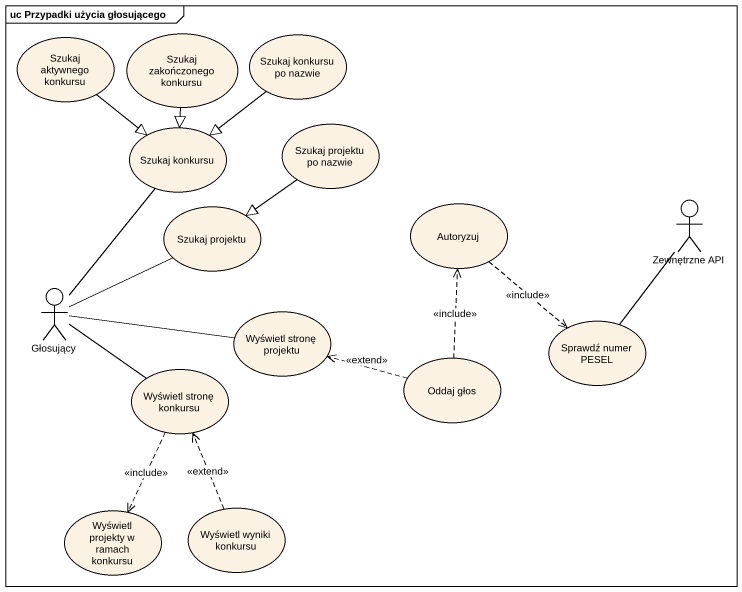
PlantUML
@startuml
mainframe uc Przypadki użycia głosującego
usecase "Szukaj aktywnego konkursu" as Szukaj_aktywnego_konkursu
usecase "Szukaj zakończonego konkursu" as Szukaj_zakończonego_konkursu
usecase "Szukaj konkursu po nazwie" as Szukaj_konkursu_po_nazwie
usecase "Szukaj konkursu" as Szukaj_konkursu
usecase "Szukaj projektu po nazwie" as Szukaj_projektu_po_nazwie
usecase "Szukaj projektu" as Szukaj_projektu
usecase Autoryzuj
actor "Zewnętrzne API" as Zewnętrzne_API
actor Głosujący
usecase "Wyświetl stronę projektu" as Wyświetl_stronę_projektu
usecase "Sprawdź numer PESEL" as Sprawdź_numer_PESEL
usecase "Oddaj głos" as Oddaj_głos
usecase "Wyświetl stronę konkursu" as Wyświetl_stronę_konkursu
usecase "Wyświetl projekty w ramach konkursu" as Wyświetl_projekty_w_ramach
usecase "Wyświetl wyniki konkursu" as Wyświetl_wyniki_konkursu
Szukaj_aktywnego_konkursu --|> Szukaj_konkursu
Szukaj_zakończonego_konkursu --|> Szukaj_konkursu
Szukaj_konkursu_po_nazwie --|> Szukaj_konkursu
Szukaj_konkursu -- Głosujący
Szukaj_projektu_po_nazwie --|> Szukaj_projektu
Szukaj_projektu -left- Głosujący
Autoryzuj ..> Sprawdź_numer_PESEL : <<include>>
Głosujący -right- Wyświetl_stronę_konkursu
Wyświetl_stronę_projektu -left- Głosujący
Sprawdź_numer_PESEL -up- Zewnętrzne_API
Oddaj_głos .up.> Autoryzuj : <<include>>
Oddaj_głos .left.> Wyświetl_stronę_projektu : <<extend>>
Wyświetl_stronę_konkursu ..> Wyświetl_projekty_w_ramach : <<include>>
Wyświetl_wyniki_konkursu .up.> Wyświetl_stronę_konkursu : <<extend>>
@enduml
